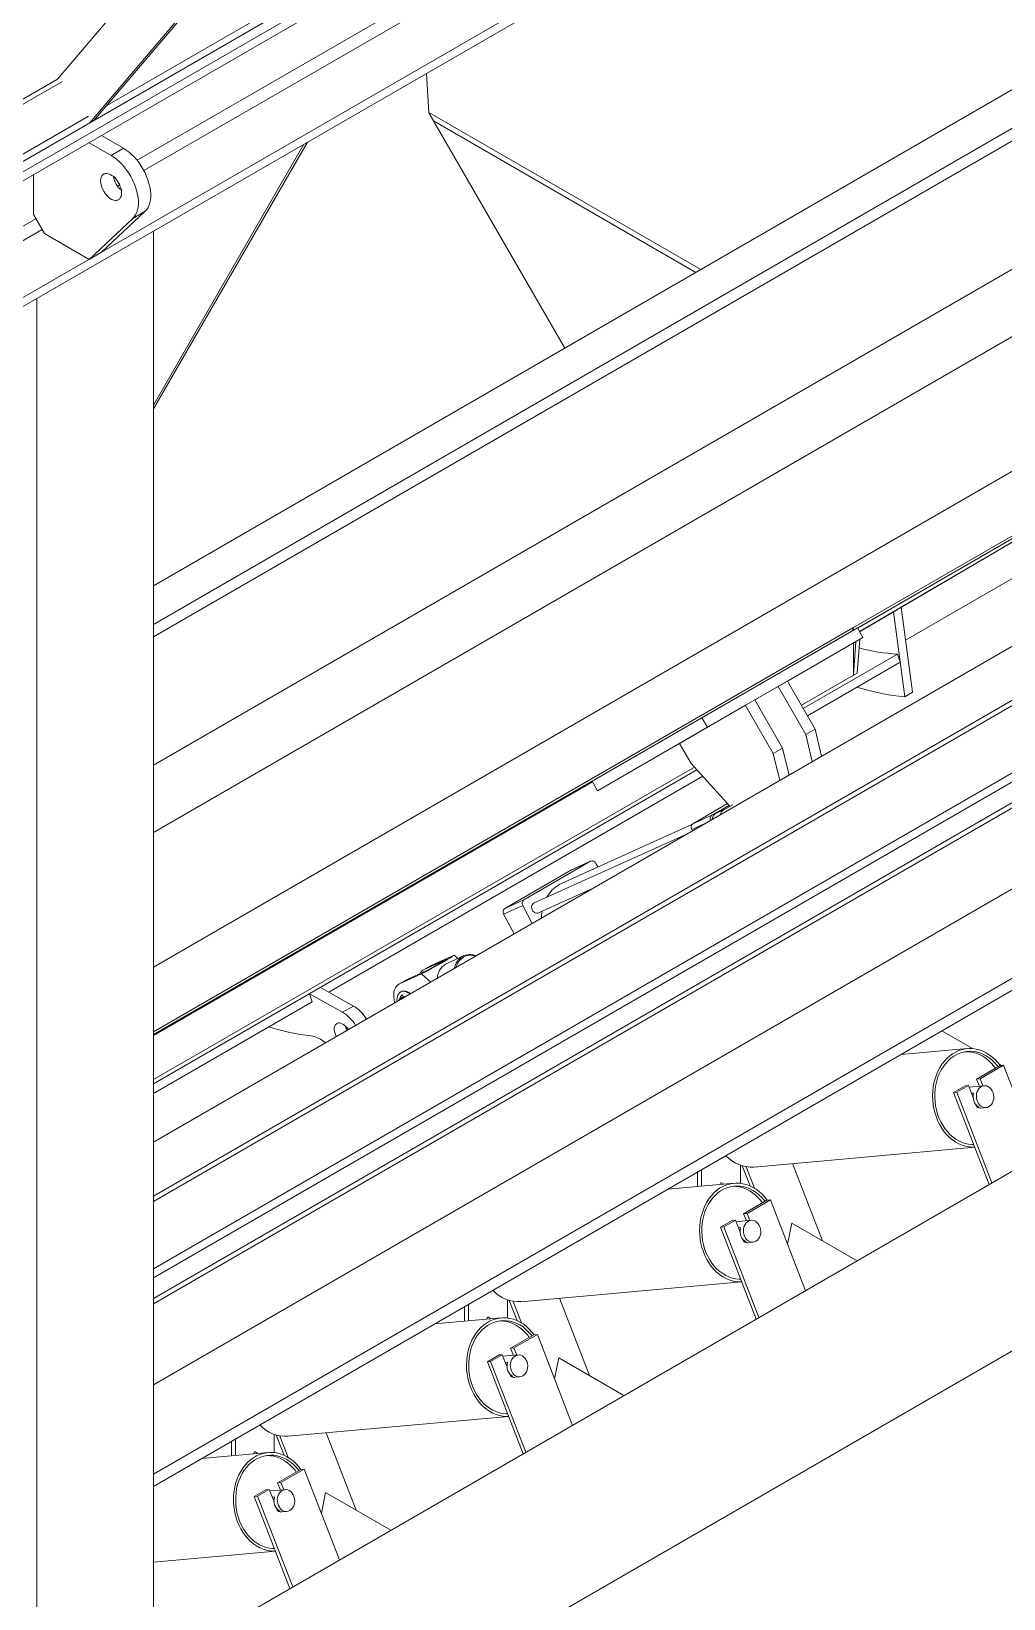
# Model space of a CAD drawing. Header units: millimetres. Extents: x 26816 to 90584, y 11074 to 56542.
# Drawn here: x 73507 to 74393, y 25421 to 26847 of the extents above; entities that cross this region are included whole.
import ezdxf

# ---------------------------------------------------------------- set-up
doc = ezdxf.new("R2010")
doc.units = ezdxf.units.MM
doc.layers.add('MAU_TÍM', color=4, linetype='Continuous', lineweight=25)
doc.layers.add('MAU_XAM', color=8, linetype='Continuous')
doc.layers.add('MAU_XANH', color=5, linetype='Continuous')

msp = doc.modelspace()

# ---------------------------------------------------------------- linework, layer by layer
at = {"layer": 'MAU_TÍM', "linetype": 'Continuous', "lineweight": 0}
for p, q in [((73618.7, 25615.7), (75174.3, 26513.7)), ((74303.3, 26293.1), (74654.6, 26495.9)), ((73618.7, 25534.5), (75174.3, 26432.5)), ((73618.7, 25523.4), (75174.3, 26421.4)), ((74336.4, 25937.7), (74364.1, 25921.6)), ((74336.4, 25937.7), (74364.1, 25921.6)), ((74359.4, 25921.6), (74299.2, 25916.2)), ((74368, 25893.9), (74389.3, 25906.2)), ((74371.1, 25894.2), (74392.3, 25906.4)), ((74388.2, 25907.7), (74390.7, 25906.3)), ((74388.2, 25907.7), (74390.7, 25906.3)), ((74389.3, 25906.2), (74392.3, 25906.4)), ((74392.3, 25906.4), (74424.3, 25823.9)), ((74368, 25893.9), (74371.1, 25894.2)), ((74370.5, 25887.4), (74368, 25893.9)), ((74373.6, 25887.7), (74371.1, 25894.2)), ((74346.8, 25881.7), (74357.4, 25887.8)), ((74346.8, 25881.7), (74349.9, 25881.9)), ((74346.8, 25881.7), (74379.3, 25797.9)), ((74349.9, 25881.9), (74360.5, 25888.1)), ((74349.9, 25881.9), (74381.9, 25799.4)), ((74357.4, 25887.8), (74360.5, 25888.1)), ((74360.5, 25888.1), (74364.8, 25877.1)), ((74374.8, 25887.8), (74361.1, 25886.6)), ((74363.2, 25881.1), (74365.2, 25881.2)), ((74367.3, 25870.5), (74368.1, 25868.4)), ((74370.2, 25868.2), (74368.7, 25868.1)), ((74372, 25867.5), (74376.6, 25867.9)), ((74364.8, 25834.3), (74365.2, 25834.4)), ((74165.4, 25813.9), (74366.2, 25831.8)), ((74114, 25796.2), (74114, 25809.3)), ((74117.5, 25796.5), (74117.5, 25811.3)), ((74152.9, 25799.1), (74152.9, 25815.6)), ((74154.6, 25815), (74161.7, 25796.7)), ((74158.1, 25814.2), (74165.7, 25794.6)), ((74200.3, 25817), (74227.6, 25746.6)), ((74147.3, 25799.1), (74087.1, 25793.7)), ((74147.3, 25799.1), (74087.1, 25793.7)), ((74135.2, 25799.9), (74134.1, 25797.9)), ((74135.2, 25799.9), (74138.1, 25798.3)), ((74155.9, 25771.4), (74177.1, 25783.7)), ((74159, 25771.7), (74180.2, 25784)), ((74177.1, 25783.7), (74180.2, 25784)), ((74180.2, 25784), (74212.2, 25701.4)), ((74134.7, 25759.2), (74145.3, 25765.3)), ((74137.8, 25759.5), (74148.4, 25765.6)), ((74145.3, 25765.3), (74148.4, 25765.6)), ((74148.4, 25765.6), (74152.6, 25754.6)), ((74162.7, 25765.4), (74148.9, 25764.1)), ((74162.7, 25765.4), (74148.9, 25764.1)), ((74155.9, 25771.4), (74159, 25771.7)), ((74158.4, 25765), (74155.9, 25771.4)), ((74161.5, 25765.3), (74159, 25771.7)), ((74195.8, 25743.7), (74199.7, 25762.7)), ((74199.7, 25762.7), (74259.1, 25728.5)), ((74134.7, 25759.2), (74137.8, 25759.5)), ((74134.7, 25759.2), (74167.2, 25675.4)), ((74137.8, 25759.5), (74169.8, 25676.9)), ((74151.1, 25758.6), (74153, 25758.8)), ((74155.2, 25748), (74156, 25745.9)), ((74158.1, 25745.8), (74156.5, 25745.6)), ((74159.9, 25745), (74164.5, 25745.4)), ((74159.9, 25745), (74164.5, 25745.4)), ((73953.2, 25691.4), (74154, 25709.4)), ((73953.2, 25691.4), (74154, 25709.4)), ((74152.7, 25711.9), (74153, 25711.9)), ((73940.8, 25676.6), (73940.8, 25693.1)), ((73942.5, 25692.5), (73949.6, 25674.2)), ((73946, 25691.7), (73953.6, 25672.1)), ((73988.2, 25694.5), (74015.5, 25624.2)), ((73935.2, 25676.7), (73874.9, 25671.3)), ((73935.2, 25676.7), (73874.9, 25671.3)), ((73901.9, 25673.7), (73901.9, 25686.8)), ((73905.4, 25674), (73905.4, 25688.9)), ((73923.1, 25677.5), (73921.9, 25675.5)), ((73923.1, 25677.5), (73925.9, 25675.8)), ((73943.8, 25649), (73965, 25661.2)), ((73946.8, 25649.3), (73968.1, 25661.5)), ((73965, 25661.2), (73968.1, 25661.5)), ((73968.1, 25661.5), (74000.1, 25578.9)), ((73943.8, 25649), (73946.8, 25649.3)), ((73946.3, 25642.5), (73943.8, 25649)), ((73949.3, 25642.8), (73946.8, 25649.3)), ((73922.6, 25636.7), (73933.2, 25642.9)), ((73922.6, 25636.7), (73925.6, 25637)), ((73922.6, 25636.7), (73955.1, 25553)), ((73925.6, 25637), (73936.2, 25643.1)), ((73925.6, 25637), (73957.7, 25554.5)), ((73933.2, 25642.9), (73936.2, 25643.1)), ((73936.2, 25643.1), (73940.5, 25632.1)), ((73950.5, 25642.9), (73936.8, 25641.7)), ((73950.5, 25642.9), (73936.8, 25641.7)), ((73938.9, 25636.1), (73940.9, 25636.3)), ((73983.7, 25621.2), (73987.6, 25640.2)), ((73987.6, 25640.2), (74046.9, 25606)), ((73943, 25625.6), (73943.9, 25623.4)), ((73945.9, 25623.3), (73944.4, 25623.2)), ((73947.7, 25622.6), (73952.3, 25623)), ((73947.7, 25622.6), (73952.3, 25623)), ((73741.1, 25569), (73941.9, 25586.9)), ((73741.1, 25569), (73941.9, 25586.9)), ((73689.7, 25551.2), (73689.7, 25564.4)), ((73693.3, 25551.5), (73693.3, 25566.4)), ((73728.6, 25554.1), (73728.6, 25570.6)), ((73730.4, 25570.1), (73737.5, 25551.8)), ((73733.8, 25569.2), (73741.4, 25549.7)), ((73776, 25572.1), (73803.3, 25501.7)), ((73723, 25554.2), (73662.8, 25548.8)), ((73711, 25555), (73709.8, 25553)), ((73711, 25555), (73713.8, 25553.4)), ((73731.6, 25526.5), (73752.9, 25538.8)), ((73734.7, 25526.8), (73755.9, 25539)), ((73752.9, 25538.8), (73755.9, 25539)), ((73755.9, 25539), (73788, 25456.5)), ((73710.4, 25514.3), (73721, 25520.4)), ((73713.5, 25514.6), (73724.1, 25520.7)), ((73721, 25520.4), (73724.1, 25520.7)), ((73724.1, 25520.7), (73728.4, 25509.7)), ((73738.4, 25520.4), (73724.7, 25519.2)), ((73731.6, 25526.5), (73734.7, 25526.8)), ((73734.2, 25520.1), (73731.6, 25526.5)), ((73737.2, 25520.3), (73734.7, 25526.8)), ((73710.4, 25514.3), (73713.5, 25514.6)), ((73710.4, 25514.3), (73742.9, 25430.5)), ((73713.5, 25514.6), (73745.5, 25432)), ((73726.8, 25513.7), (73728.8, 25513.9)), ((73771.6, 25498.8), (73775.4, 25517.8)), ((73775.4, 25517.8), (73834.8, 25483.5)), ((73730.9, 25503.1), (73731.7, 25501)), ((73733.8, 25500.8), (73732.3, 25500.7)), ((73735.6, 25500.1), (73740.2, 25500.5)), ((73618.7, 25454.5), (73729.8, 25464.4))]:
    msp.add_line(p, q, dxfattribs=at)
at = {"layer": 'MAU_TÍM', "linetype": 'Continuous', "lineweight": 0, "flags": 128}
for points in [[(74389.3, 25906.2), (74387.2, 25908.9), (74384.8, 25911.6), (74382.2, 25913.9), (74379.4, 25916), (74376.5, 25917.8), (74373.6, 25919.3), (74370.5, 25920.4), (74367.4, 25921.2), (74364.3, 25921.6), (74361.1, 25921.7), (74358, 25921.4), (74354.9, 25920.8), (74351.9, 25919.8), (74349, 25918.5), (74346.1, 25916.9), (74343.5, 25915), (74340.9, 25912.7), (74338.6, 25910.2), (74336.4, 25907.4), (74334.5, 25904.4), (74332.8, 25901.2), (74331.3, 25897.8), (74330.1, 25894.2), (74329.1, 25890.4), (74328.4, 25886.6), (74328, 25882.7), (74327.9, 25878.7), (74328, 25874.7), (74328.4, 25870.8), (74329.1, 25866.9), (74330.1, 25863), (74331.3, 25859.3), (74332.8, 25855.7), (74334.5, 25852.3), (74336.4, 25849.1), (74338.5, 25846), (74340.9, 25843.3), (74343.4, 25840.7), (74346.1, 25838.5), (74348.9, 25836.6), (74351.8, 25835), (74354.8, 25833.7), (74357.9, 25832.7), (74361.1, 25832.1), (74364.2, 25831.8), (74366.2, 25831.9)], [(74387.5, 25905.1), (74386.7, 25906.1), (74384.4, 25908.8), (74382, 25911.2), (74379.3, 25913.3), (74376.6, 25915.1), (74373.7, 25916.6), (74370.8, 25917.8), (74367.7, 25918.6), (74364.7, 25919.1), (74361.6, 25919.2), (74358.6, 25919), (74355.6, 25918.4), (74352.7, 25917.5), (74349.8, 25916.2), (74347.1, 25914.7), (74344.5, 25912.8), (74342, 25910.6), (74339.8, 25908.1), (74337.7, 25905.4), (74335.8, 25902.4), (74334.2, 25899.2), (74332.8, 25895.9), (74331.7, 25892.3), (74330.8, 25888.7), (74330.2, 25884.9), (74329.9, 25881.1), (74329.9, 25877.3), (74330.1, 25873.4), (74330.6, 25869.6), (74331.4, 25865.8), (74332.4, 25862.1), (74333.7, 25858.5), (74335.3, 25855.1), (74337.1, 25851.9), (74339.1, 25848.9), (74341.3, 25846.1), (74343.7, 25843.5), (74346.2, 25841.3), (74348.9, 25839.3), (74351.7, 25837.7), (74354.7, 25836.3), (74357.6, 25835.3), (74360.7, 25834.7), (74363.7, 25834.4), (74365.2, 25834.3)], [(74385.1, 25903.8), (74383.6, 25905.7), (74381.3, 25908.4), (74378.9, 25910.8), (74376.2, 25912.9), (74373.5, 25914.7), (74370.6, 25916.2), (74367.7, 25917.4), (74364.7, 25918.2), (74361.6, 25918.7), (74358.6, 25918.8), (74357.3, 25918.8)], [(74370.2, 25868.2), (74368.8, 25869.1), (74367.5, 25870.3), (74366.4, 25871.8), (74365.6, 25873.5), (74365, 25875.4), (74364.7, 25877.4), (74364.8, 25879.3), (74365.2, 25881.2)], [(74379.2, 25868.8), (74380.5, 25869.7), (74381.6, 25870.9), (74382.5, 25872.4), (74383.1, 25874.1), (74383.5, 25875.9), (74383.6, 25877.8), (74383.4, 25879.7), (74382.9, 25881.5), (74382.2, 25883.2), (74381.2, 25884.7), (74380.1, 25886), (74378.7, 25886.9), (74377.3, 25887.6), (74375.8, 25887.8), (74374.3, 25887.8), (74372.8, 25887.3), (74371.5, 25886.5), (74370.3, 25885.5), (74369.3, 25884.1), (74368.5, 25882.5), (74368, 25880.7), (74367.8, 25878.9), (74367.9, 25877), (74368.2, 25875.1), (74368.8, 25873.4), (74369.7, 25871.7), (74370.7, 25870.4), (74372, 25869.3), (74373.4, 25868.5), (74374.8, 25868), (74376.4, 25867.9), (74377.8, 25868.1), (74379.2, 25868.8)], [(74177.2, 25783.7), (74175.1, 25786.5), (74172.6, 25789.1), (74170, 25791.5), (74167.3, 25793.6), (74164.4, 25795.3), (74161.4, 25796.8), (74158.4, 25797.9), (74155.3, 25798.7), (74152.1, 25799.1), (74149, 25799.2), (74145.9, 25799), (74142.8, 25798.3), (74139.8, 25797.4), (74136.8, 25796.1), (74134, 25794.5), (74131.3, 25792.5), (74128.8, 25790.3), (74126.5, 25787.8), (74124.3, 25785), (74122.4, 25782), (74120.7, 25778.7), (74119.2, 25775.3), (74118, 25771.7), (74117, 25768), (74116.3, 25764.1), (74115.9, 25760.2), (74115.7, 25756.3), (74115.9, 25752.3), (74116.3, 25748.3), (74117, 25744.4), (74117.9, 25740.6), (74119.2, 25736.9), (74120.6, 25733.3), (74122.3, 25729.8), (74124.3, 25726.6), (74126.4, 25723.6), (74128.8, 25720.8), (74131.3, 25718.3), (74134, 25716.1), (74136.8, 25714.1), (74139.7, 25712.5), (74142.7, 25711.2), (74145.8, 25710.3), (74148.9, 25709.6), (74152.1, 25709.4), (74154, 25709.4)], [(74177.2, 25783.7), (74175.1, 25786.5), (74172.6, 25789.1), (74170, 25791.5), (74167.3, 25793.6), (74164.4, 25795.3), (74161.4, 25796.8), (74158.4, 25797.9), (74155.3, 25798.7), (74152.1, 25799.1), (74149, 25799.2), (74145.9, 25799), (74142.8, 25798.3), (74139.8, 25797.4), (74136.8, 25796.1), (74134, 25794.5), (74131.3, 25792.5), (74128.8, 25790.3), (74126.5, 25787.8), (74124.3, 25785), (74122.4, 25782), (74120.7, 25778.7), (74119.2, 25775.3), (74118, 25771.7), (74117, 25768), (74116.3, 25764.1), (74115.9, 25760.2), (74115.7, 25756.3), (74115.9, 25752.3), (74116.3, 25748.3), (74117, 25744.4), (74117.9, 25740.6), (74119.2, 25736.9), (74120.6, 25733.3), (74122.3, 25729.8), (74124.3, 25726.6), (74126.4, 25723.6), (74128.8, 25720.8), (74131.3, 25718.3), (74134, 25716.1), (74136.8, 25714.1), (74139.7, 25712.5), (74142.7, 25711.2), (74145.8, 25710.3), (74148.9, 25709.6), (74152.1, 25709.4), (74154, 25709.4)], [(74175.3, 25782.7), (74174.6, 25783.6), (74172.3, 25786.3), (74169.8, 25788.7), (74167.2, 25790.8), (74164.4, 25792.6), (74161.6, 25794.1), (74158.6, 25795.3), (74155.6, 25796.1), (74152.6, 25796.6), (74149.5, 25796.7), (74146.5, 25796.5), (74143.5, 25796), (74140.5, 25795), (74137.7, 25793.8), (74134.9, 25792.2), (74132.3, 25790.3), (74129.9, 25788.1), (74127.6, 25785.6), (74125.6, 25782.9), (74123.7, 25779.9), (74122.1, 25776.8), (74120.7, 25773.4), (74119.6, 25769.9), (74118.7, 25766.2), (74118.1, 25762.5), (74117.8, 25758.6), (74117.7, 25754.8), (74118, 25750.9), (74118.5, 25747.1), (74119.3, 25743.3), (74120.3, 25739.6), (74121.6, 25736.1), (74123.2, 25732.7), (74125, 25729.4), (74127, 25726.4), (74129.2, 25723.6), (74131.5, 25721.1), (74134.1, 25718.8), (74136.8, 25716.9), (74139.6, 25715.2), (74142.5, 25713.9), (74145.5, 25712.9), (74148.5, 25712.2), (74151.6, 25711.9), (74153.1, 25711.9)], [(74175.3, 25782.7), (74174.6, 25783.6), (74172.3, 25786.3), (74169.8, 25788.7), (74167.2, 25790.8), (74164.4, 25792.6), (74161.6, 25794.1), (74158.6, 25795.3), (74155.6, 25796.1), (74152.6, 25796.6), (74149.5, 25796.7), (74146.5, 25796.5), (74143.5, 25796), (74140.5, 25795), (74137.7, 25793.8), (74134.9, 25792.2), (74132.3, 25790.3), (74129.9, 25788.1), (74127.6, 25785.6), (74125.6, 25782.9), (74123.7, 25779.9), (74122.1, 25776.8), (74120.7, 25773.4), (74119.6, 25769.9), (74118.7, 25766.2), (74118.1, 25762.5), (74117.8, 25758.6), (74117.7, 25754.8), (74118, 25750.9), (74118.5, 25747.1), (74119.3, 25743.3), (74120.3, 25739.6), (74121.6, 25736.1), (74123.2, 25732.7), (74125, 25729.4), (74127, 25726.4), (74129.2, 25723.6), (74131.5, 25721.1), (74134.1, 25718.8), (74136.8, 25716.9), (74139.6, 25715.2), (74142.5, 25713.9), (74145.5, 25712.9), (74148.5, 25712.2), (74151.6, 25711.9), (74153.1, 25711.9)], [(74173, 25781.3), (74171.5, 25783.3), (74169.2, 25785.9), (74166.7, 25788.3), (74164.1, 25790.5), (74161.4, 25792.3), (74158.5, 25793.8), (74155.5, 25794.9), (74152.5, 25795.8), (74149.5, 25796.2), (74146.4, 25796.4), (74145.2, 25796.3)], [(74173, 25781.3), (74171.5, 25783.3), (74169.2, 25785.9), (74166.7, 25788.3), (74164.1, 25790.5), (74161.4, 25792.3), (74158.5, 25793.8), (74155.5, 25794.9), (74152.5, 25795.8), (74149.5, 25796.2), (74146.4, 25796.4), (74145.2, 25796.3)], [(74167.1, 25746.3), (74168.4, 25747.2), (74169.5, 25748.5), (74170.4, 25749.9), (74171, 25751.6), (74171.4, 25753.4), (74171.5, 25755.3), (74171.3, 25757.2), (74170.8, 25759), (74170.1, 25760.7), (74169.1, 25762.2), (74167.9, 25763.5), (74166.6, 25764.5), (74165.2, 25765.1), (74163.7, 25765.4), (74162.2, 25765.3), (74160.7, 25764.9), (74159.4, 25764.1), (74158.2, 25763), (74157.2, 25761.6), (74156.4, 25760), (74155.9, 25758.3), (74155.7, 25756.4), (74155.7, 25754.5), (74156.1, 25752.7), (74156.7, 25750.9), (74157.5, 25749.3), (74158.6, 25747.9), (74159.9, 25746.8), (74161.2, 25746), (74162.7, 25745.5), (74164.2, 25745.4), (74165.7, 25745.7), (74167.1, 25746.3)], [(74167.1, 25746.3), (74168.4, 25747.2), (74169.5, 25748.5), (74170.4, 25749.9), (74171, 25751.6), (74171.4, 25753.4), (74171.5, 25755.3), (74171.3, 25757.2), (74170.8, 25759), (74170.1, 25760.7), (74169.1, 25762.2), (74167.9, 25763.5), (74166.6, 25764.5), (74165.2, 25765.1), (74163.7, 25765.4), (74162.2, 25765.3), (74160.7, 25764.9), (74159.4, 25764.1), (74158.2, 25763), (74157.2, 25761.6), (74156.4, 25760), (74155.9, 25758.3), (74155.7, 25756.4), (74155.7, 25754.5), (74156.1, 25752.7), (74156.7, 25750.9), (74157.5, 25749.3), (74158.6, 25747.9), (74159.9, 25746.8), (74161.2, 25746), (74162.7, 25745.5), (74164.2, 25745.4), (74165.7, 25745.7), (74167.1, 25746.3)], [(74158.1, 25745.8), (74156.6, 25746.6), (74155.4, 25747.8), (74154.3, 25749.3), (74153.4, 25751), (74152.9, 25752.9), (74152.6, 25754.9), (74152.7, 25756.9), (74153, 25758.8)], [(74158.1, 25745.8), (74156.6, 25746.6), (74155.4, 25747.8), (74154.3, 25749.3), (74153.4, 25751), (74152.9, 25752.9), (74152.6, 25754.9), (74152.7, 25756.9), (74153, 25758.8)], [(73965.1, 25661.2), (73962.9, 25664), (73960.5, 25666.6), (73957.9, 25669), (73955.2, 25671.1), (73952.3, 25672.9), (73949.3, 25674.3), (73946.3, 25675.5), (73943.1, 25676.2), (73940, 25676.7), (73936.9, 25676.8), (73933.7, 25676.5), (73930.6, 25675.9), (73927.6, 25674.9), (73924.7, 25673.6), (73921.9, 25672), (73919.2, 25670.1), (73916.7, 25667.8), (73914.3, 25665.3), (73912.2, 25662.5), (73910.2, 25659.5), (73908.5, 25656.3), (73907, 25652.8), (73905.8, 25649.2), (73904.9, 25645.5), (73904.2, 25641.7), (73903.8, 25637.8), (73903.6, 25633.8), (73903.7, 25629.8), (73904.2, 25625.9), (73904.8, 25622), (73905.8, 25618.1), (73907, 25614.4), (73908.5, 25610.8), (73910.2, 25607.4), (73912.1, 25604.1), (73914.3, 25601.1), (73916.6, 25598.3), (73919.1, 25595.8), (73921.8, 25593.6), (73924.6, 25591.7), (73927.6, 25590), (73930.6, 25588.7), (73933.7, 25587.8), (73936.8, 25587.2), (73939.9, 25586.9), (73941.9, 25586.9)], [(73965.1, 25661.2), (73962.9, 25664), (73960.5, 25666.6), (73957.9, 25669), (73955.2, 25671.1), (73952.3, 25672.9), (73949.3, 25674.3), (73946.3, 25675.5), (73943.1, 25676.2), (73940, 25676.7), (73936.9, 25676.8), (73933.7, 25676.5), (73930.6, 25675.9), (73927.6, 25674.9), (73924.7, 25673.6), (73921.9, 25672), (73919.2, 25670.1), (73916.7, 25667.8), (73914.3, 25665.3), (73912.2, 25662.5), (73910.2, 25659.5), (73908.5, 25656.3), (73907, 25652.8), (73905.8, 25649.2), (73904.9, 25645.5), (73904.2, 25641.7), (73903.8, 25637.8), (73903.6, 25633.8), (73903.7, 25629.8), (73904.2, 25625.9), (73904.8, 25622), (73905.8, 25618.1), (73907, 25614.4), (73908.5, 25610.8), (73910.2, 25607.4), (73912.1, 25604.1), (73914.3, 25601.1), (73916.6, 25598.3), (73919.1, 25595.8), (73921.8, 25593.6), (73924.6, 25591.7), (73927.6, 25590), (73930.6, 25588.7), (73933.7, 25587.8), (73936.8, 25587.2), (73939.9, 25586.9), (73941.9, 25586.9)], [(73963.2, 25660.2), (73962.5, 25661.2), (73960.2, 25663.8), (73957.7, 25666.2), (73955.1, 25668.4), (73952.3, 25670.2), (73949.4, 25671.7), (73946.5, 25672.8), (73943.5, 25673.7), (73940.4, 25674.1), (73937.4, 25674.3), (73934.3, 25674.1), (73931.3, 25673.5), (73928.4, 25672.6), (73925.5, 25671.3), (73922.8, 25669.7), (73920.2, 25667.9), (73917.8, 25665.7), (73915.5, 25663.2), (73913.4, 25660.5), (73911.6, 25657.5), (73909.9, 25654.3), (73908.6, 25650.9), (73907.4, 25647.4), (73906.6, 25643.8), (73906, 25640), (73905.6, 25636.2), (73905.6, 25632.3), (73905.8, 25628.5), (73906.3, 25624.6), (73907.1, 25620.9), (73908.2, 25617.2), (73909.5, 25613.6), (73911, 25610.2), (73912.8, 25607), (73914.8, 25604), (73917, 25601.2), (73919.4, 25598.6), (73922, 25596.4), (73924.7, 25594.4), (73927.5, 25592.7), (73930.4, 25591.4), (73933.4, 25590.4), (73936.4, 25589.7), (73939.5, 25589.4), (73940.9, 25589.4)], [(73963.2, 25660.2), (73962.5, 25661.2), (73960.2, 25663.8), (73957.7, 25666.2), (73955.1, 25668.4), (73952.3, 25670.2), (73949.4, 25671.7), (73946.5, 25672.8), (73943.5, 25673.7), (73940.4, 25674.1), (73937.4, 25674.3), (73934.3, 25674.1), (73931.3, 25673.5), (73928.4, 25672.6), (73925.5, 25671.3), (73922.8, 25669.7), (73920.2, 25667.9), (73917.8, 25665.7), (73915.5, 25663.2), (73913.4, 25660.5), (73911.6, 25657.5), (73909.9, 25654.3), (73908.6, 25650.9), (73907.4, 25647.4), (73906.6, 25643.8), (73906, 25640), (73905.6, 25636.2), (73905.6, 25632.3), (73905.8, 25628.5), (73906.3, 25624.6), (73907.1, 25620.9), (73908.2, 25617.2), (73909.5, 25613.6), (73911, 25610.2), (73912.8, 25607), (73914.8, 25604), (73917, 25601.2), (73919.4, 25598.6), (73922, 25596.4), (73924.7, 25594.4), (73927.5, 25592.7), (73930.4, 25591.4), (73933.4, 25590.4), (73936.4, 25589.7), (73939.5, 25589.4), (73940.9, 25589.4)], [(73960.8, 25658.8), (73959.4, 25660.8), (73957.1, 25663.5), (73954.6, 25665.9), (73952, 25668), (73949.2, 25669.8), (73946.4, 25671.3), (73943.4, 25672.5), (73940.4, 25673.3), (73937.4, 25673.8), (73934.5, 25673.9)], [(73960.8, 25658.8), (73959.4, 25660.8), (73957.1, 25663.5), (73954.6, 25665.9), (73952, 25668), (73949.2, 25669.8), (73946.4, 25671.3), (73943.4, 25672.5), (73940.4, 25673.3), (73937.4, 25673.8), (73934.5, 25673.9)], [(73945.9, 25623.3), (73944.5, 25624.2), (73943.2, 25625.4), (73942.1, 25626.9), (73941.3, 25628.6), (73940.7, 25630.5), (73940.5, 25632.4), (73940.5, 25634.4), (73940.9, 25636.3)], [(73945.9, 25623.3), (73944.5, 25624.2), (73943.2, 25625.4), (73942.1, 25626.9), (73941.3, 25628.6), (73940.7, 25630.5), (73940.5, 25632.4), (73940.5, 25634.4), (73940.9, 25636.3)], [(73955, 25623.8), (73956.2, 25624.8), (73957.3, 25626), (73958.2, 25627.5), (73958.9, 25629.2), (73959.2, 25631), (73959.3, 25632.9), (73959.1, 25634.8), (73958.7, 25636.6), (73957.9, 25638.3), (73957, 25639.8), (73955.8, 25641), (73954.5, 25642), (73953, 25642.6), (73951.5, 25642.9), (73950, 25642.8), (73948.6, 25642.4), (73947.2, 25641.6), (73946, 25640.5), (73945, 25639.2), (73944.3, 25637.6), (73943.8, 25635.8), (73943.5, 25634), (73943.6, 25632.1), (73943.9, 25630.2), (73944.5, 25628.4), (73945.4, 25626.8), (73946.5, 25625.4), (73947.7, 25624.3), (73949.1, 25623.5), (73950.6, 25623.1), (73952.1, 25623), (73953.6, 25623.2), (73955, 25623.8)], [(73955, 25623.8), (73956.2, 25624.8), (73957.3, 25626), (73958.2, 25627.5), (73958.9, 25629.2), (73959.2, 25631), (73959.3, 25632.9), (73959.1, 25634.8), (73958.7, 25636.6), (73957.9, 25638.3), (73957, 25639.8), (73955.8, 25641), (73954.5, 25642), (73953, 25642.6), (73951.5, 25642.9), (73950, 25642.8), (73948.6, 25642.4), (73947.2, 25641.6), (73946, 25640.5), (73945, 25639.2), (73944.3, 25637.6), (73943.8, 25635.8), (73943.5, 25634), (73943.6, 25632.1), (73943.9, 25630.2), (73944.5, 25628.4), (73945.4, 25626.8), (73946.5, 25625.4), (73947.7, 25624.3), (73949.1, 25623.5), (73950.6, 25623.1), (73952.1, 25623), (73953.6, 25623.2), (73955, 25623.8)], [(73752.9, 25538.8), (73750.8, 25541.5), (73748.4, 25544.2), (73745.8, 25546.6), (73743, 25548.6), (73740.2, 25550.4), (73737.2, 25551.9), (73734.1, 25553), (73731, 25553.8), (73727.9, 25554.2), (73724.7, 25554.3), (73721.6, 25554), (73718.5, 25553.4), (73715.5, 25552.5), (73712.6, 25551.2), (73709.8, 25549.5), (73707.1, 25547.6), (73704.5, 25545.4), (73702.2, 25542.8), (73700, 25540.1), (73698.1, 25537), (73696.4, 25533.8), (73694.9, 25530.4), (73693.7, 25526.8), (73692.7, 25523), (73692, 25519.2), (73691.6, 25515.3), (73691.5, 25511.3), (73691.6, 25507.4), (73692, 25503.4), (73692.7, 25499.5), (73693.7, 25495.7), (73694.9, 25491.9), (73696.4, 25488.3), (73698.1, 25484.9), (73700, 25481.7), (73702.2, 25478.7), (73704.5, 25475.9), (73707, 25473.4), (73709.7, 25471.1), (73712.5, 25469.2), (73715.4, 25467.6), (73718.4, 25466.3), (73721.5, 25465.3), (73724.7, 25464.7), (73727.8, 25464.5), (73729.8, 25464.5)], [(73751.1, 25537.7), (73750.3, 25538.7), (73748, 25541.4), (73745.6, 25543.8), (73742.9, 25545.9), (73740.2, 25547.7), (73737.3, 25549.2), (73734.4, 25550.4), (73731.3, 25551.2), (73728.3, 25551.7), (73725.2, 25551.8), (73722.2, 25551.6), (73719.2, 25551), (73716.3, 25550.1), (73713.4, 25548.9), (73710.7, 25547.3), (73708.1, 25545.4), (73705.6, 25543.2), (73703.4, 25540.7), (73701.3, 25538), (73699.4, 25535), (73697.8, 25531.8), (73696.4, 25528.5), (73695.3, 25525), (73694.4, 25521.3), (73693.8, 25517.5), (73693.5, 25513.7), (73693.5, 25509.9), (73693.7, 25506), (73694.2, 25502.2), (73695, 25498.4), (73696, 25494.7), (73697.4, 25491.2), (73698.9, 25487.8), (73700.7, 25484.5), (73702.7, 25481.5), (73704.9, 25478.7), (73707.3, 25476.2), (73709.8, 25473.9), (73712.5, 25471.9), (73715.3, 25470.3), (73718.3, 25468.9), (73721.2, 25467.9), (73724.3, 25467.3), (73727.3, 25467), (73728.8, 25467)], [(73748.7, 25536.4), (73747.2, 25538.4), (73744.9, 25541), (73742.5, 25543.4), (73739.8, 25545.5), (73737.1, 25547.3), (73734.2, 25548.8), (73731.3, 25550), (73728.3, 25550.8), (73725.2, 25551.3), (73722.4, 25551.4)], [(73742.8, 25501.4), (73744.1, 25502.3), (73745.2, 25503.5), (73746.1, 25505), (73746.7, 25506.7), (73747.1, 25508.5), (73747.2, 25510.4), (73747, 25512.3), (73746.5, 25514.1), (73745.8, 25515.8), (73744.8, 25517.3), (73743.7, 25518.6), (73742.3, 25519.5), (73740.9, 25520.2), (73739.4, 25520.5), (73737.9, 25520.4), (73736.5, 25519.9), (73735.1, 25519.2), (73733.9, 25518.1), (73732.9, 25516.7), (73732.1, 25515.1), (73731.6, 25513.4), (73731.4, 25511.5), (73731.5, 25509.6), (73731.8, 25507.7), (73732.4, 25506), (73733.3, 25504.4), (73734.3, 25503), (73735.6, 25501.9), (73737, 25501.1), (73738.5, 25500.6), (73740, 25500.5), (73741.4, 25500.8), (73742.8, 25501.4)], [(73733.8, 25500.8), (73732.4, 25501.7), (73731.1, 25502.9), (73730, 25504.4), (73729.2, 25506.1), (73728.6, 25508), (73728.3, 25510), (73728.4, 25511.9), (73728.8, 25513.9)]]:
    msp.add_lwpolyline(points, dxfattribs=at)
at = {"layer": 'MAU_TÍM', "linetype": 'Continuous', "lineweight": 0}
for centre, radius, start, end in [((74371.5, 25874.1), 6.59, 239.8211, 274.7066), ((74163.4, 25845.8), 32, 222.5504, 273.6227), ((74159.3, 25751.6), 6.59, 239.8211, 274.7066), ((73951.2, 25723.4), 32, 222.5479, 273.6226), ((73947.2, 25629.1), 6.59, 239.8211, 274.7066), ((73739.1, 25600.9), 32, 222.5455, 273.6225), ((73735.1, 25506.7), 6.59, 239.8211, 274.7066)]:
    msp.add_arc(centre, radius, start, end, dxfattribs=at)
at = {"layer": 'MAU_XAM', "linetype": 'Continuous', "lineweight": 0}
for p, q in [((78692.2, 28287.6), (69146.2, 22776.9)), ((78833.6, 28206), (69287.6, 22695.2))]:
    msp.add_line(p, q, dxfattribs=at)
at = {"layer": 'MAU_XANH', "linetype": 'Continuous', "lineweight": 0}
for p, q in [((77154.2, 28828.7), (69977.1, 24685.4)), ((77154.2, 28820.5), (69977.1, 24677.2)), ((70048.2, 24735.9), (77077, 28793.6)), ((77154.2, 28714.4), (69977.1, 24571.1)), ((77154.2, 28706.2), (69977.1, 24562.9)), ((75067.2, 27574.5), (73603.8, 26729.6)), ((75072.9, 27564.7), (73610, 26720.2)), ((73560.5, 26763.5), (74038.1, 27324.6)), ((73564.7, 26766), (74042.3, 27327.1)), ((74927.5, 27098.2), (73618.7, 26342.6)), ((74998.2, 27092.5), (73618.7, 26296.1)), ((74957.9, 27080.6), (73618.7, 26307.5)), ((73576.1, 26779.4), (73913, 26973.9)), ((75001.8, 26977.7), (73618.7, 26179.3)), ((75107.8, 26977.7), (73618.7, 26118.1)), ((73667.1, 26963), (73531.2, 26803.3)), ((75107.8, 26855.3), (73618.7, 25995.6)), ((73531.4, 26803.4), (73306, 26673.3)), ((73867.3, 26808.7), (73869.4, 26772.9)), ((73298.3, 26664.2), (73535.8, 26801.4)), ((74116.9, 26630.2), (73869.4, 26773.1)), ((73869.4, 26772.9), (73993.1, 26558.7)), ((73222.6, 26575.3), (73559.5, 26769.8)), ((73560.5, 26763.5), (73564.7, 26766)), ((74112.4, 26627.6), (73873.7, 26765.4)), ((73580.1, 26734), (73560, 26745.6)), ((73591.5, 26740.5), (73571.3, 26752.1)), ((73618.7, 26503.4), (73758.8, 26746.1)), ((73580.1, 26734), (73591.5, 26740.5)), ((73618.7, 26507), (73755.6, 26744.2)), ((73618.7, 25787.4), (75273.3, 26742.6)), ((73618.7, 25782.5), (75273.3, 26737.7)), ((73509.4, 26716.4), (73509.4, 26680.2)), ((73587.9, 26707.4), (73585.9, 26706.2)), ((73511.6, 26676.4), (72048.1, 25831.6)), ((73509.4, 26680.2), (73519.4, 26662.9)), ((73560, 26639.4), (73599.8, 26676.7)), ((73571.3, 26646), (73611.1, 26683.2)), ((73599.8, 26676.7), (73611.1, 26683.2)), ((73517.3, 26666.6), (72054.4, 25822.1)), ((73618.7, 26665.2), (73512.6, 26603.9)), ((73519.4, 26662.9), (73560, 26639.4)), ((73618.7, 25721.2), (75258.1, 26667.7)), ((73618.7, 25358.8), (73618.7, 26665.2)), ((73618.7, 25713.1), (75261.6, 26661.5)), ((73560, 26639.4), (73571.3, 26646)), ((73618.7, 25694.3), (75273.3, 26649.5)), ((73618.7, 25689.4), (75273.3, 26644.6)), ((73512.6, 25297.5), (73512.6, 26603.9)), ((74632.4, 26519.5), (74254.3, 26301.3)), ((74630.3, 26520.7), (74255.8, 26304.5)), ((73618.7, 25836.4), (74691.4, 26455.6)), ((74467.9, 26424.5), (74259.4, 26304.1)), ((74261.3, 26300.8), (74468.3, 26422.2)), ((74262, 26301.2), (74471.8, 26424.2)), ((74302.6, 26241.6), (74292.2, 26318.9)), ((74309.7, 26245.7), (74299.3, 26323)), ((74255.8, 26304.5), (73618.7, 25936.7)), ((74117.9, 26222.5), (74259.4, 26304.2)), ((74264.4, 26295.5), (74259.4, 26304.2)), ((74254.3, 26301.3), (73618.7, 25934.3)), ((74122.9, 26213.9), (74264.4, 26295.5)), ((74264.4, 26295.5), (74195.7, 26255.9)), ((74255.8, 26261.2), (74258, 26291.8)), ((74255.8, 26290.6), (74255.8, 26261.2)), ((74259.3, 26263.2), (74261.5, 26293.9)), ((74262, 26301.2), (74261.3, 26300.8)), ((74261.9, 26299.7), (74262, 26301.2)), ((74210.2, 26230.9), (74296, 26280.5)), ((74296, 26280.5), (74298.4, 26273.2)), ((74255.8, 26261.2), (74208.5, 26233.9)), ((74213.9, 26224.4), (74298.4, 26273.2)), ((74255.1, 26260.8), (74259.3, 26263.2)), ((74259.3, 26263.2), (74255.8, 26261.2)), ((74166, 26238.7), (74187.3, 26251)), ((74212.6, 26207.2), (74187.2, 26251)), ((74187.3, 26251), (74195.8, 26255.9)), ((74195.8, 26255.9), (74195.7, 26255.9)), ((74221.1, 26212.1), (74195.7, 26255.9)), ((74309.7, 26245.7), (74302.6, 26241.6)), ((74097.6, 26199.2), (74157.6, 26233.9)), ((74182.9, 26190), (74157.5, 26233.8)), ((74157.6, 26233.9), (74166.1, 26238.8)), ((74166.1, 26238.8), (74166, 26238.7)), ((74191.4, 26194.9), (74166, 26238.7)), ((74017.9, 26164.8), (74117.9, 26222.5)), ((74122.9, 26213.9), (74117.9, 26222.5)), ((74022.9, 26156.1), (74122.9, 26213.9)), ((74221.1, 26212.1), (74212.6, 26207.2)), ((74218.4, 26182.6), (74212.6, 26207.2)), ((74226.9, 26187.5), (74221.1, 26212.1)), ((74097.5, 26199.2), (74022.9, 26156.1)), ((74097.5, 26199.2), (74108.1, 26180.9)), ((74182.9, 26190), (74191.4, 26194.9)), ((74188.7, 26165.5), (74182.9, 26190)), ((74197.2, 26170.4), (74191.4, 26194.9)), ((74111.1, 26177.7), (73618.7, 25893.4)), ((73618.7, 25889.5), (74113.4, 26175.1)), ((74108.1, 26180.9), (74143.3, 26142.2)), ((74018, 26164.7), (73618.7, 25934.2)), ((74018.3, 26164.2), (73618.7, 25933.6)), ((73778.2, 25972.9), (74118.6, 26169.4)), ((74022.9, 26156.1), (74017.9, 26164.8)), ((74141.3, 26144.4), (74109.5, 26126.1)), ((74109.5, 26126.1), (74126.9, 26134)), ((74142.6, 26143), (74126.9, 26134)), ((74142.9, 26142.6), (74130.4, 26135.4)), ((74137.8, 26138.7), (74130.4, 26135.4)), ((74145.9, 26143.4), (74137.8, 26138.7)), ((74105.4, 26117.3), (73965.1, 26054.1)), ((74108.7, 26125.4), (73990.7, 26072.2)), ((74108.6, 26121), (74122.7, 26127.3)), ((74108.6, 26121), (74109.3, 26119.6)), ((74016.6, 26092), (73955.8, 26056.9)), ((74016.6, 26092), (73999.2, 26084.1)), ((74016.9, 26092.1), (73999.4, 26084.2)), ((74023.1, 26086.8), (74021.3, 26090.1)), ((73999.2, 26084.1), (73938.4, 26049)), ((73999.4, 26084.2), (73999.2, 26084.1)), ((73969.2, 26045), (74018.8, 26067.4)), ((73990.7, 26072.2), (73988.1, 26070.9)), ((73954.9, 26051.7), (73937.4, 26043.8)), ((73955.8, 26056.9), (73938.4, 26049)), ((73954.9, 26051.7), (73963.5, 26035.4)), ((73937.4, 26043.8), (73947, 26025.9)), ((73872.2, 25997.6), (73892.4, 26006.7)), ((73900.9, 26006), (73885.6, 25999.1)), ((73892.4, 26006.7), (73895.8, 26003.7)), ((73842.5, 25980.5), (73862.7, 25989.5)), ((73849.6, 25984.5), (73870.2, 25993.8)), ((73871.6, 25997.3), (73864.5, 25993.2)), ((73885.8, 26002.8), (73865.2, 25993.5)), ((73872.2, 25997.6), (73865.2, 25993.5)), ((73870.2, 25993.8), (73885.8, 26002.8)), ((73871.6, 25997.3), (73872.2, 25997.6)), ((73884.4, 25998.5), (73885.6, 25999.1)), ((73760.7, 25971.5), (73770.6, 25977.2)), ((73770.6, 25977.2), (73800.7, 25960.3)), ((73849, 25984.2), (73841.9, 25980.1)), ((73849.6, 25984.5), (73842.5, 25980.5)), ((73849.6, 25984.5), (73849, 25984.2)), ((73618.7, 25880.8), (73763.1, 25964.2)), ((73763.1, 25964.2), (73760.7, 25971.5)), ((73760.7, 25971.5), (73790.8, 25954.6)), ((73790.8, 25954.6), (73800.7, 25960.3)), ((73843.8, 25973.2), (73843.4, 25973)), ((73845.9, 25968.7), (73843.5, 25967.3)), ((73846.2, 25968.8), (73845.3, 25970.6)), ((73846.2, 25968.8), (73845.9, 25968.7)), ((73773.1, 25928.4), (73775.3, 25926.8))]:
    msp.add_line(p, q, dxfattribs=at)
at = {"layer": 'MAU_XANH', "linetype": 'Continuous', "lineweight": 0, "flags": 128}
for points in [[(73599.8, 26676.7), (73601.2, 26678.3), (73602.4, 26680.1), (73603.4, 26682.2), (73604.1, 26684.5), (73604.6, 26687.1), (73604.9, 26689.8), (73604.9, 26692.7), (73604.6, 26695.7), (73604.1, 26698.8), (73603.3, 26702), (73602.3, 26705.3), (73601.1, 26708.5), (73599.7, 26711.7), (73598, 26714.8), (73596.2, 26717.8), (73594.2, 26720.7), (73592.1, 26723.5), (73589.9, 26726), (73587.5, 26728.4), (73585.1, 26730.5), (73582.6, 26732.4), (73580.1, 26734)], [(73611.1, 26683.2), (73612.5, 26684.8), (73613.7, 26686.6), (73614.7, 26688.7), (73615.4, 26691.1), (73615.9, 26693.6), (73616.2, 26696.3), (73616.2, 26699.2), (73615.9, 26702.3), (73615.4, 26705.4), (73614.6, 26708.6), (73613.6, 26711.8), (73612.4, 26715), (73611, 26718.2), (73609.3, 26721.3), (73607.5, 26724.4), (73605.6, 26727.3), (73603.4, 26730), (73601.2, 26732.6), (73598.8, 26734.9), (73596.4, 26737), (73593.9, 26738.9), (73591.5, 26740.5)], [(73589.7, 26699.9), (73589.6, 26701.8), (73589.2, 26703.8), (73588.5, 26705.8), (73587.7, 26707.8), (73586.6, 26709.8), (73585.4, 26711.6), (73584, 26713.3), (73582.5, 26714.7), (73580.9, 26715.9), (73579.4, 26716.8), (73577.8, 26717.4), (73576.3, 26717.7), (73574.9, 26717.6), (73573.7, 26717.2), (73572.6, 26716.5), (73571.7, 26715.5), (73571.1, 26714.2), (73570.7, 26712.6), (73570.6, 26710.9), (73570.7, 26709), (73571.1, 26707), (73571.7, 26705), (73572.6, 26703), (73573.7, 26701), (73574.9, 26699.2), (73576.3, 26697.5), (73577.8, 26696.1), (73579.4, 26694.9), (73580.9, 26693.9), (73582.5, 26693.3), (73584, 26693.1), (73585.4, 26693.1), (73586.6, 26693.5), (73587.7, 26694.3), (73588.5, 26695.3), (73589.2, 26696.6), (73589.6, 26698.1), (73589.7, 26699.9)], [(73969.2, 26045), (73968.4, 26044.8), (73967.3, 26044.7), (73966.1, 26045), (73965.1, 26045.7), (73964.1, 26046.6), (73963.4, 26047.8), (73963, 26049.1), (73962.9, 26050.4), (73963.1, 26051.7), (73963.6, 26052.8), (73964.3, 26053.6), (73965.1, 26054.1)], [(73838.3, 25963.2), (73838.2, 25963.6), (73837.7, 25966.2), (73837.4, 25968.7), (73837.4, 25971.1), (73837.6, 25973.3), (73838.1, 25975.2), (73838.9, 25977), (73839.9, 25978.4), (73841.1, 25979.6), (73842.5, 25980.5)], [(73840.4, 25964.4), (73840.3, 25965.9), (73840.4, 25967.7), (73840.8, 25969.4), (73841.4, 25970.8), (73842.2, 25972), (73843.3, 25972.9), (73844.5, 25973.5), (73845.9, 25973.7), (73847.4, 25973.6), (73849, 25973.2), (73850.6, 25972.4), (73852.3, 25971.4), (73852.4, 25971.3)], [(73843.8, 25973.2), (73844.8, 25973.7), (73846.2, 25973.9), (73847.8, 25973.8), (73849.4, 25973.4), (73851, 25972.6), (73852.7, 25971.6), (73852.8, 25971.5)], [(73845.6, 25967.3), (73844.8, 25967.3), (73843.8, 25967)], [(73796.1, 25938.8), (73796.1, 25938.8), (73794.9, 25940.4), (73793.7, 25941.8), (73792.3, 25943), (73790.9, 25943.9), (73789.5, 25944.5), (73788.2, 25944.9), (73787, 25944.9), (73785.8, 25944.5), (73784.9, 25943.9), (73784.2, 25943), (73783.6, 25941.8), (73783.3, 25940.4), (73783.3, 25938.8), (73783.5, 25937.1), (73784, 25935.3), (73784.6, 25933.5), (73785.1, 25932.5)]]:
    msp.add_lwpolyline(points, dxfattribs=at)
at = {"layer": 'MAU_XANH', "linetype": 'Continuous', "lineweight": 0}
for centre, radius, start, end in [((73603.6, 26718.9), 21.8, 190.2912, 229.7034), ((74303.5, 26441.4), 161.1, 254.6756, 267.3182), ((74319.1, 26434.6), 193.7, 251.9313, 265.1202), ((74129.2, 26130.9), 3.78, 126.1442, 208.0119), ((74133.9, 26129.8), 6.55, 122.629, 178.5778), ((74141, 26133.4), 6.23, 121.5738, 171.1274), ((74111.8, 26123), 3.83, 126.4162, 212.7589), ((74018.1, 26088.7), 3.55, 22.4093, 113.8021), ((74003.7, 26044.3), 30.8, 120.4523, 150.6503), ((73940.7, 26045.9), 3.83, 126.4162, 212.7589), ((73958.1, 26053.8), 3.83, 126.4162, 212.7589), ((74016.1, 26039.4), 44.3, 170.9281, 178.992), ((73907.8, 25992.4), 15.3, 121.7219, 171.9111), ((73908.3, 25992.5), 14.4, 121.614, 168.2532), ((73906.6, 25993), 14.2, 65.9627, 118.7868), ((73907.2, 25993.1), 13.4, 69.8318, 118.8892), ((73868.6, 25986.2), 8.11, 115.3798, 153.1609), ((73892.7, 25985.2), 15.6, 122.0084, 178.8184), ((73783.3, 25931.4), 33.8, 29.9267, 58.863), ((73845.5, 25964), 3.85, 115.9956, 161.2508), ((73845.3, 25963.8), 3.63, 115.6165, 155.0223), ((73848, 25965.8), 5.47, 119.5451, 175.4001), ((73848.5, 25966), 5.63, 127.0844, 174.0599), ((73845.4, 25963.6), 4.19, 79.9155, 112.334), ((73847.8, 25965.1), 4.02, 79.2352, 113.0144), ((73773.4, 25925.7), 33.8, 29.9267, 58.863), ((73784.5, 26128.4), 196.6, 251.9836, 263.4732), ((73758.7, 25910.2), 23.2, 51.6376, 81.3625), ((73810.6, 25946.3), 17.6, 194.6001, 207.5437)]:
    msp.add_arc(centre, radius, start, end, dxfattribs=at)
msp.add_open_spline([(74254.3, 26301.3), (74254.5, 26301.4), (74255, 26301.7), (74255.4, 26302.5), (74255.7, 26303.4), (74255.8, 26304.1), (74255.8, 26304.5)], degree=3, dxfattribs=at)
for points, knots in [([(73892.4, 26006.7), (73891.9, 26006.3), (73891, 26005.7), (73889.4, 26004.6), (73887.3, 26003.3), (73884.7, 26001.7), (73881.8, 26000), (73878.5, 25998.1), (73874.4, 25995.9), (73869, 25992.9), (73865, 25990.8), (73862.7, 25989.5)], [0, 0, 0, 0, 0.099638, 0.199638, 0.308642, 0.419993, 0.504701, 0.592085, 0.706104, 0.823261, 1, 1, 1, 1]), ([(73862.7, 25989.5), (73864.3, 25988.1), (73866.8, 25986), (73869.5, 25983.4), (73870.6, 25982.2), (73870.9, 25981.9)], [0, 0, 0, 0, 0.593292, 0.893369, 1, 1, 1, 1])]:
    msp.add_open_spline(points, degree=3, knots=knots, dxfattribs=at)

doc.saveas('drawing.dxf')
